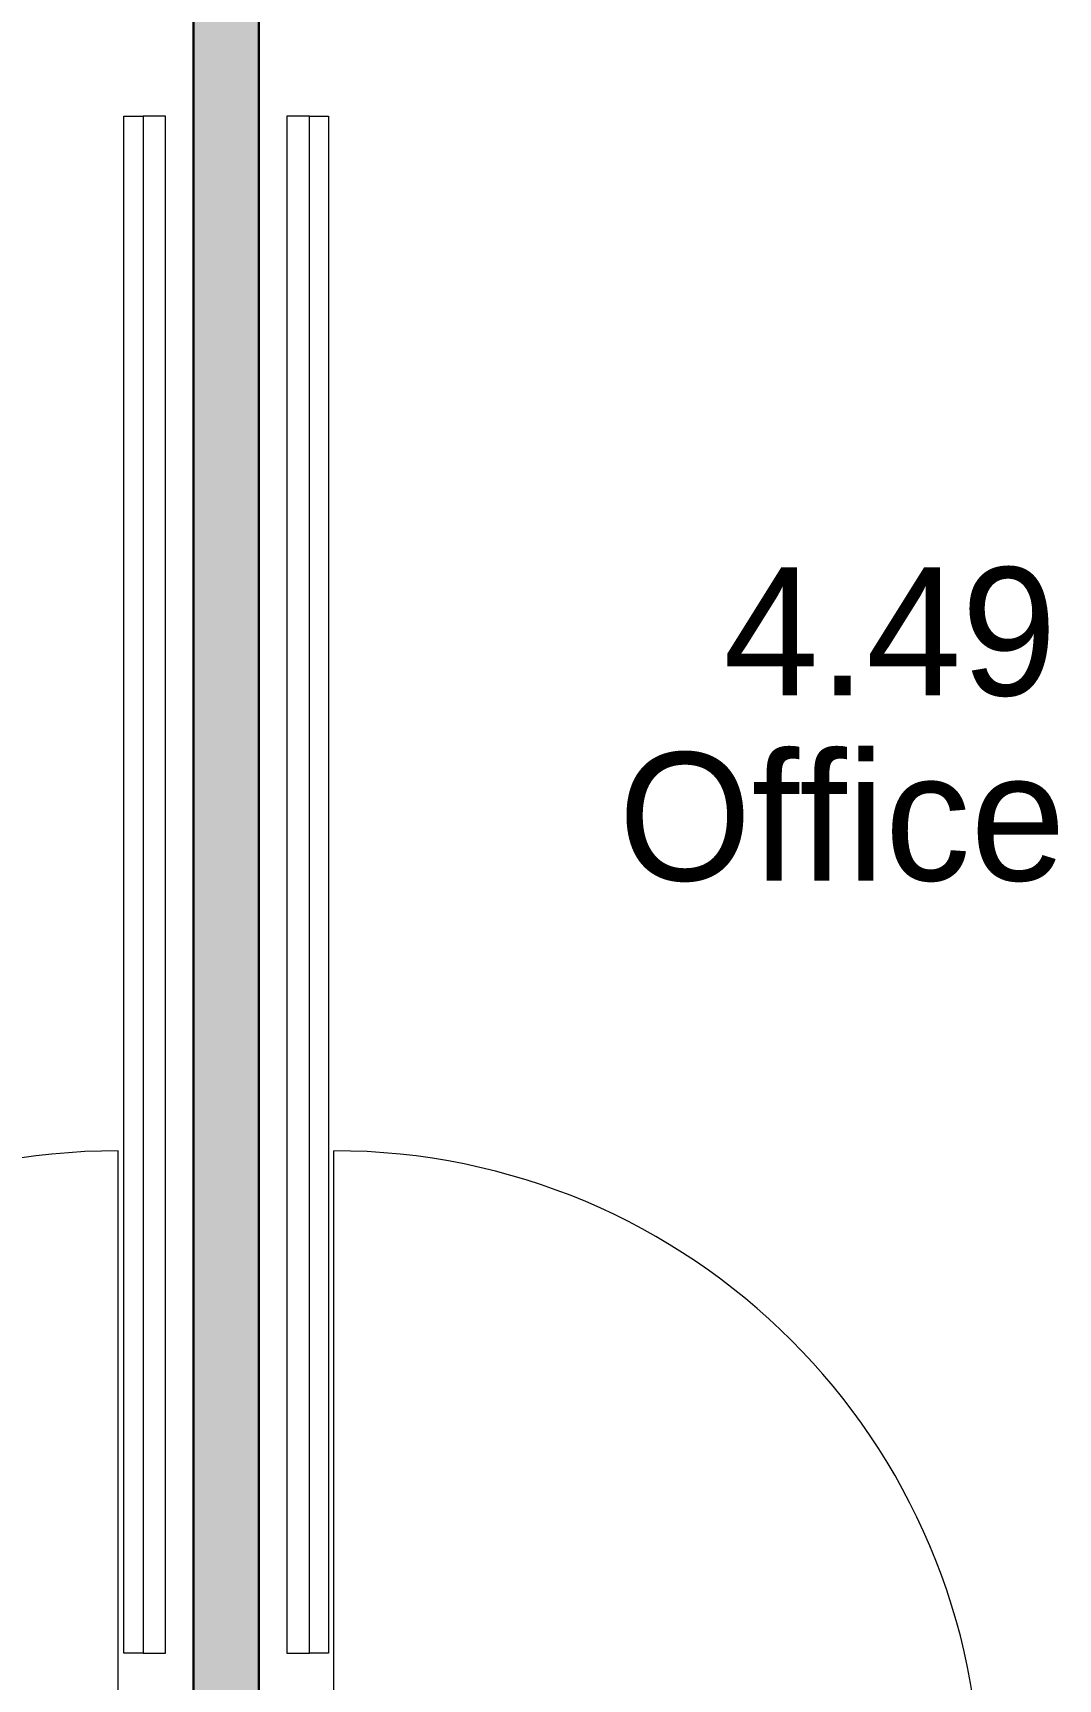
# Model space of a CAD drawing. Header units: millimetres. Extents: x 79795 to 317870, y -36033 to 97293.
# Drawn here: x 164620 to 166221, y 30044 to 32615 of the extents above; entities that cross this region are included whole.
import ezdxf

# ---------------------------------------------------------------- set-up
doc = ezdxf.new("R2010")
doc.units = ezdxf.units.MM
doc.header["$MEASUREMENT"] = 0
for name, color, linetype, lineweight in [('A-AREA-IDEN', 7, 'CONTINUOUS', 9), ('CSM-STL-XX-ZZ-M3-A-XXXX-00001_detached _19_04_21__rvt-1-Level 4$0$A-DOOR', 4, 'CONTINUOUS', 9), ('CSM-STL-XX-ZZ-M3-A-XXXX-00001_detached _19_04_21__rvt-1-Level 4$0$A-WALL-PATT', 7, 'CONTINUOUS', 9), ('CSM-STL-XX-ZZ-M3-A-XXXX-00001_detached _19_04_21__rvt-1-Level 4$0$I-FURN', 8, 'CONTINUOUS', 9), ('CSM-STL-XX-ZZ-M3-A-XXXX-00001_detached _19_04_21__rvt-1-Level 4$0$I-WALL', 7, 'CONTINUOUS', 9)]:
    doc.layers.add(name, color=color, linetype=linetype, lineweight=lineweight)
doc.styles.add('Century Gothic', font='GOTHIC.TTF', dxfattribs={"height": 200})

msp = doc.modelspace()

# ---------------------------------------------------------------- hatches: boundary and pattern name
at = {"layer": 'CSM-STL-XX-ZZ-M3-A-XXXX-00001_detached _19_04_21__rvt-1-Level 4$0$A-WALL-PATT'}
msp.add_hatch(color=256, dxfattribs=at).paths.add_polyline_path([(164870.8, 29859.3), (164972.8, 29859.3), (164972.8, 34245.3), (164870.8, 34245.3), (164870.8, 30532)], flags=0)

# ---------------------------------------------------------------- linework, layer by layer
at = {"layer": 'CSM-STL-XX-ZZ-M3-A-XXXX-00001_detached _19_04_21__rvt-1-Level 4$0$A-DOOR'}
for p, q in [((164753.3, 29859.3), (164753.3, 30869.3)), ((165090.3, 29859.3), (165090.3, 30869.3))]:
    msp.add_line(p, q, dxfattribs=at)
for centre, start, end in [((164753.3, 29859.3), 90, 180), ((165090.3, 29859.3), 0, 90)]:
    msp.add_arc(centre, 1010, start, end, dxfattribs=at)
at = {"layer": 'CSM-STL-XX-ZZ-M3-A-XXXX-00001_detached _19_04_21__rvt-1-Level 4$0$I-FURN'}
for p, q in [((164762.4, 32484.9), (164792.4, 32484.9)), ((164762.4, 30084.9), (164762.4, 32484.9)), ((164792.4, 32484.9), (164792.4, 30084.9)), ((164827.4, 32484.9), (164792.4, 32484.9)), ((164792.4, 32484.9), (164792.4, 30084.9)), ((164827.4, 30084.9), (164827.4, 32484.9)), ((165051.9, 32484.9), (165016.9, 32484.9)), ((165016.9, 32484.9), (165016.9, 30084.9)), ((165051.9, 32484.9), (165081.9, 32484.9)), ((165051.9, 30084.9), (165051.9, 32484.9)), ((165051.9, 30084.9), (165051.9, 32484.9)), ((165081.9, 32484.9), (165081.9, 30084.9)), ((164792.4, 30084.9), (164762.4, 30084.9)), ((164792.4, 30084.9), (164827.4, 30084.9)), ((165016.9, 30084.9), (165051.9, 30084.9)), ((165081.9, 30084.9), (165051.9, 30084.9))]:
    msp.add_line(p, q, dxfattribs=at)
at = {"layer": 'CSM-STL-XX-ZZ-M3-A-XXXX-00001_detached _19_04_21__rvt-1-Level 4$0$I-WALL', "lineweight": 30}
for p, q in [((164870.8, 34245.3), (164870.8, 29859.3)), ((164972.8, 29859.3), (164972.8, 34245.3))]:
    msp.add_line(p, q, dxfattribs=at)

# ---------------------------------------------------------------- texts
at = {"layer": 'A-AREA-IDEN', "style": 'Century Gothic'}
for s, p in [('4.49', (165698.4, 31580.4)), ('Office', (165534.5, 31291.4))]:
    msp.add_text(s, height=200, dxfattribs=at).set_placement(p)

doc.saveas('drawing.dxf')
